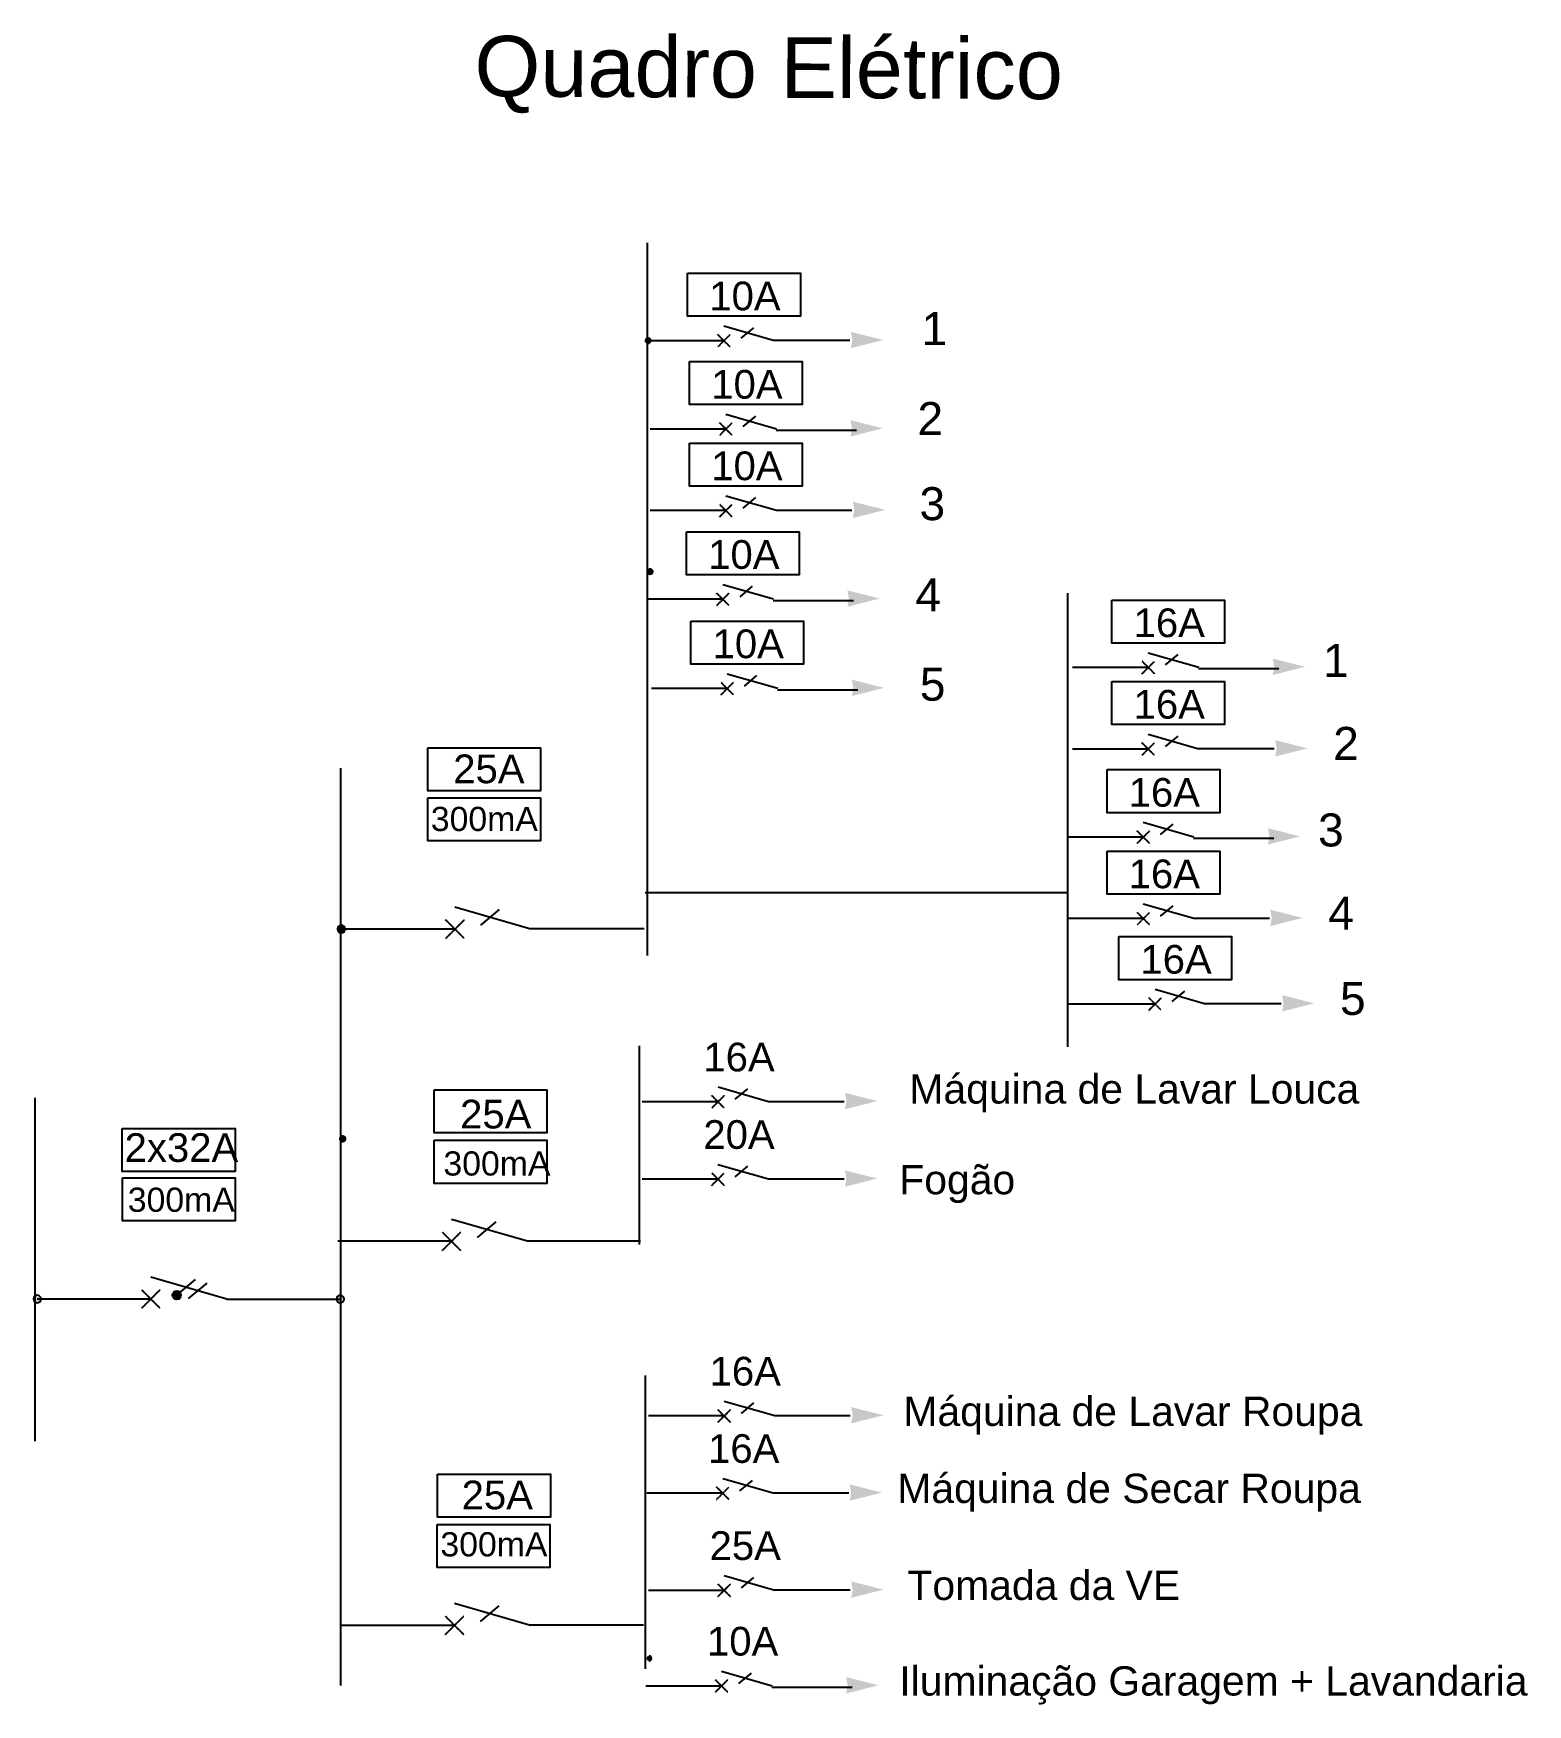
# Model space of a CAD drawing. Header units: millimetres. Extents: x 468 to 5773, y 806 to 6740.
import ezdxf

# ---------------------------------------------------------------- set-up
doc = ezdxf.new("R2010")
doc.units = ezdxf.units.MM
doc.linetypes.add('HIDDEN', pattern=[0.375, 0.25, -0.125])
doc.layers.add('ET_Circuito', color=2, linetype='Continuous')
doc.layers.add('QuadroElétrico', color=51, linetype='Continuous')
doc.styles.get("Standard").update_dxf_attribs({"font": 'arial.ttf'})
doc.styles.add('stile1', font='arial.ttf', dxfattribs={"height": 0.6})

# ---------------------------------------------------------------- blocks, each defined once
blk = doc.blocks.new('Saída de Circuito')
at = {"layer": 'ET_Circuito', "color": 3}
for points in [[(0, -0.305), (-0.081, 0.015), (0, 0)], [(0, -0.305), (0.081, 0.015), (0, 0)]]:
    blk.add_solid(points, dxfattribs=at)

msp = doc.modelspace()

# ---------------------------------------------------------------- hatches: boundary and pattern name
at = {"layer": 'QuadroElétrico'}
h = msp.add_hatch(color=256, dxfattribs=at)
h.dxf.hatch_style = 1
h.paths.add_polyline_path([(2650.1, 5639.6, 0.965693), (2650.1, 5657.5, 1.00061)])
h = msp.add_hatch(color=256, dxfattribs=at)
h.dxf.hatch_style = 1
h.paths.add_polyline_path([(2657.2, 4819.9, 0.965693), (2657.2, 4837.8, 1.00061)])
h = msp.add_hatch(color=256, dxfattribs=at)
h.dxf.hatch_style = 1
h.paths.add_polyline_path([(1560.7, 3546.3, 0.965693), (1560.7, 3573.2, 1.00061)])
h = msp.add_hatch(color=256, dxfattribs=at)
h.dxf.hatch_style = 1
h.paths.add_polyline_path([(1565.7, 2801.6, 0.965693), (1565.7, 2828.5, 1.00061)])
h = msp.add_hatch(color=256, dxfattribs=at)
h.dxf.hatch_style = 1
h.paths.add_polyline_path([(481, 2232.8, 0.965693), (481, 2259.7, 1.00061)])
h.paths.add_polyline_path([(1556.9, 2259.7, 0.999391), (1556.9, 2232.8, 1.035526)])
h = msp.add_hatch(color=3, dxfattribs=at)
edge = h.paths.add_edge_path()
edge.add_arc((976.3, 2260), 15.1, 0, 360)
h = msp.add_hatch(color=256, dxfattribs=at)
h.dxf.hatch_style = 1
h.paths.add_polyline_path([(2652.9, 961.5, 0.965693), (2652.9, 979.5, 1.00061)])

# ---------------------------------------------------------------- linework, layer by layer
for p, q in [((2646.6, 5996.7), (2646.6, 3466.2)), ((4139.2, 4752.9), (4139.2, 3141.4)), ((1557.3, 4131.3), (1557.3, 874.7)), ((4139.2, 3688.5), (2639.5, 3688.5)), ((2618.4, 3145.1), (2618.4, 2439.8)), ((473.1, 2960.7), (473.1, 1741.4)), ((2640, 1975.3), (2640, 932.8))]:
    msp.add_line(p, q, dxfattribs=at)
at = {"layer": 'QuadroElétrico', "color": 2}
for p, q in [((3098.7, 5648.5), (2919.3, 5700.1)), ((2919.3, 5648.5), (2650.1, 5648.5)), ((3366.7, 5648.8), (3097.6, 5648.8)), ((3105.7, 5334.9), (2926.3, 5386.5)), ((2926.3, 5334.9), (2657.2, 5334.9)), ((3390.1, 5329.8), (3104.4, 5329.8)), ((2926.3, 5045.5), (2657.2, 5045.5)), ((3105.7, 5045.5), (2926.3, 5097.1)), ((3373.7, 5045.7), (3104.6, 5045.7)), ((3094.8, 4730.7), (2915.4, 4782.3)), ((2915.4, 4730.7), (2646.3, 4730.7)), ((3379.2, 4725.6), (3093.5, 4725.6)), ((4605.2, 4488.3), (4425.8, 4539.9)), ((3110.3, 4413.5), (2930.9, 4465.1)), ((4425.8, 4488.3), (4156.6, 4488.3)), ((4889.6, 4483.2), (4603.9, 4483.2)), ((2930.9, 4413.5), (2661.8, 4413.5)), ((3394.7, 4408.4), (3109.1, 4408.4)), ((4605.2, 4198.9), (4425.8, 4250.5)), ((4425.8, 4198.9), (4156.6, 4198.9)), ((4873.2, 4199.1), (4604.1, 4199.1)), ((4587.7, 3886.2), (4408.3, 3937.8)), ((4408.3, 3886.2), (4139.2, 3886.2)), ((4872.1, 3881.1), (4586.4, 3881.1)), ((2233.4, 3559.7), (1964.3, 3637.1)), ((4587.7, 3596.8), (4408.3, 3648.3)), ((2635.5, 3560.1), (2231.8, 3560.1)), ((4408.3, 3596.8), (4139.2, 3596.8)), ((4855.7, 3597), (4586.6, 3597)), ((1964.3, 3559.7), (1560.7, 3559.7)), ((4629.4, 3293.5), (4450, 3345.1)), ((4450, 3293.5), (4139.9, 3293.5)), ((4897.4, 3293.8), (4628.3, 3293.8)), ((3077.7, 2946.5), (2898.2, 2998.1)), ((2898.2, 2946.5), (2629.1, 2946.5)), ((3345.7, 2946.8), (3076.6, 2946.8)), ((2898.1, 2671.5), (2629, 2671.5)), ((3077.5, 2671.5), (2898.1, 2723)), ((3345.6, 2671.7), (3076.5, 2671.7)), ((2221.3, 2451.2), (1952.2, 2528.6)), ((1952.2, 2451.2), (1548.5, 2451.2)), ((2623.4, 2451.6), (2219.7, 2451.6)), ((1153.8, 2246.2), (884.7, 2323.6)), ((884.7, 2246.2), (481, 2246.2)), ((1153.3, 2246.2), (1556.9, 2246.2)), ((3099.7, 1831.1), (2920.3, 1882.7)), ((2920.3, 1831.1), (2651.1, 1831.1)), ((3367.7, 1831.4), (3098.6, 1831.4)), ((3094.3, 1556.5), (2914.9, 1608.1)), ((2914.9, 1556.5), (2645.8, 1556.5)), ((3362.3, 1556.8), (3093.2, 1556.8)), ((3099.7, 1212), (2920.3, 1263.5)), ((2920.3, 1212), (2651.1, 1212)), ((3367.7, 1212.2), (3098.6, 1212.2)), ((2232, 1087.6), (1962.9, 1165)), ((1962.9, 1087.6), (1559.2, 1087.6)), ((2634.1, 1088), (2230.4, 1088)), ((3090.5, 872.4), (2911.1, 924)), ((2911.1, 872.4), (2641.9, 872.4)), ((3374.9, 867.3), (3089.2, 867.3))]:
    msp.add_line(p, q, dxfattribs=at)
at = {"layer": 'QuadroElétrico', "color": 2, "linetype": 'HIDDEN'}
for p, q in [((2941.1, 5626.7), (2897.4, 5670.4)), ((2897.4, 5626.7), (2941.1, 5670.4)), ((2948.1, 5313.1), (2904.4, 5356.8)), ((2904.4, 5313.1), (2948.1, 5356.8)), ((2948.1, 5023.6), (2904.4, 5067.3)), ((2904.4, 5023.6), (2948.1, 5067.3)), ((2937.2, 4708.9), (2893.5, 4752.6)), ((2893.5, 4708.9), (2937.2, 4752.6)), ((4447.6, 4466.5), (4403.9, 4510.2)), ((4403.9, 4466.5), (4447.6, 4510.2)), ((2952.8, 4391.7), (2909.1, 4435.4)), ((2909.1, 4391.7), (2952.8, 4435.4)), ((4447.6, 4177), (4403.9, 4220.7)), ((4403.9, 4177), (4447.6, 4220.7)), ((4430.2, 3864.4), (4386.5, 3908.1)), ((4386.5, 3864.4), (4430.2, 3908.1)), ((1997.1, 3527), (1931.6, 3592.5)), ((1931.6, 3527), (1997.1, 3592.5)), ((4430.2, 3574.9), (4386.5, 3618.6)), ((4386.5, 3574.9), (4430.2, 3618.6)), ((4471.8, 3271.7), (4428.1, 3315.4)), ((4428.1, 3271.7), (4471.8, 3315.4)), ((2920.1, 2924.7), (2876.4, 2968.3)), ((2876.4, 2924.7), (2920.1, 2968.3)), ((2920, 2649.6), (2876.3, 2693.3)), ((2876.3, 2649.6), (2920, 2693.3)), ((1985, 2418.5), (1919.4, 2484)), ((1919.4, 2418.5), (1985, 2484)), ((917.4, 2213.4), (851.9, 2279)), ((851.9, 2213.4), (917.4, 2279)), ((2942.1, 1809.3), (2898.4, 1853)), ((2898.4, 1809.3), (2942.1, 1853)), ((2936.7, 1534.7), (2893, 1578.4)), ((2893, 1534.7), (2936.7, 1578.4)), ((2942.1, 1190.1), (2898.4, 1233.8)), ((2898.4, 1190.1), (2942.1, 1233.8)), ((1995.7, 1054.9), (1930.1, 1120.4)), ((1930.1, 1054.9), (1995.7, 1120.4)), ((2932.9, 850.6), (2889.2, 894.3)), ((2889.2, 850.6), (2932.9, 894.3))]:
    msp.add_line(p, q, dxfattribs=at)
at = {"layer": 'QuadroElétrico', "color": 3}
for p, q in [((2980.3, 5657.7), (3024.9, 5694.6)), ((2987.3, 5344.1), (3031.9, 5381)), ((2987.3, 5054.7), (3031.9, 5091.5)), ((2976.4, 4739.9), (3021, 4776.8)), ((4486.8, 4497.5), (4531.4, 4534.4)), ((2992, 4422.7), (3036.6, 4459.6)), ((4486.8, 4208.1), (4531.4, 4244.9)), ((4469.4, 3895.4), (4514, 3932.3)), ((2055.9, 3573.5), (2122.8, 3628.8)), ((4469.4, 3605.9), (4514, 3642.8)), ((4511, 3302.7), (4555.6, 3339.6)), ((2959.3, 2955.7), (3003.9, 2992.5)), ((2959.2, 2680.6), (3003.8, 2717.5)), ((2043.8, 2465), (2110.7, 2520.3)), ((976.3, 2260), (1043.2, 2315.3)), ((1018.2, 2247.9), (1085, 2303.2)), ((2981.3, 1840.3), (3025.9, 1877.2)), ((2975.9, 1565.7), (3020.5, 1602.6)), ((2981.3, 1221.1), (3025.9, 1258)), ((2054.5, 1101.4), (2121.4, 1156.7)), ((2972.1, 881.6), (3016.7, 918.5))]:
    msp.add_line(p, q, dxfattribs=at)
at = {"layer": 'QuadroElétrico'}
for points in [[(2790.4, 5888.2), (3190.5, 5888.2), (3190.5, 5735.2), (2790.4, 5735.2)], [(2797.4, 5574.6), (3197.5, 5574.6), (3197.5, 5421.6), (2797.4, 5421.6)], [(2797.4, 5285.2), (3197.5, 5285.2), (3197.5, 5132.1), (2797.4, 5132.1)], [(2786.5, 4970.4), (3186.6, 4970.4), (3186.6, 4817.4), (2786.5, 4817.4)], [(4296.9, 4728), (4697, 4728), (4697, 4575), (4296.9, 4575)], [(2802.1, 4653.2), (3202.2, 4653.2), (3202.2, 4500.2), (2802.1, 4500.2)], [(4296.9, 4438.6), (4697, 4438.6), (4697, 4285.5), (4296.9, 4285.5)], [(1868, 4203.8), (2268.1, 4203.8), (2268.1, 4050.7), (1868, 4050.7)], [(4279.4, 4125.9), (4679.5, 4125.9), (4679.5, 3972.9), (4279.4, 3972.9)], [(1868.2, 4025.5), (2268.3, 4025.5), (2268.3, 3872.5), (1868.2, 3872.5)], [(4279.4, 3836.4), (4679.5, 3836.4), (4679.5, 3683.4), (4279.4, 3683.4)], [(4321.1, 3533.2), (4721.2, 3533.2), (4721.2, 3380.1), (4321.1, 3380.1)], [(1890.3, 2988.8), (2290.4, 2988.8), (2290.4, 2835.8), (1890.3, 2835.8)], [(783.2, 2851.6), (1183.3, 2851.6), (1183.3, 2698.5), (783.2, 2698.5)], [(1890.6, 2809.8), (2290.7, 2809.8), (2290.7, 2656.8), (1890.6, 2656.8)], [(784.2, 2677.1), (1184.2, 2677.1), (1184.2, 2524.1), (784.2, 2524.1)], [(1902.8, 1624.4), (2302.9, 1624.4), (2302.9, 1471.4), (1902.8, 1471.4)], [(1901.3, 1446.2), (2301.4, 1446.2), (2301.4, 1293.2), (1901.3, 1293.2)]]:
    msp.add_lwpolyline(points, close=True, dxfattribs=at)
at = {"layer": 'QuadroElétrico', "color": 3}
msp.add_circle((976.3, 2260), 15.1, dxfattribs=at)
at = {"layer": 'QuadroElétrico'}
for centre, radius, start, end in [((2650.1, 5648.6), 8.98, 90, 270), ((2650.1, 5648.6), 8.98, 90, 270), ((2650.1, 5648.6), 8.99, 270, 90), ((2657.2, 4828.9), 8.98, 90, 270), ((2657.2, 4828.9), 8.98, 90, 270), ((2657.2, 4828.9), 8.99, 270, 90), ((1560.7, 3559.8), 13.5, 90, 270), ((1560.7, 3559.8), 13.5, 90, 270), ((1560.7, 3559.8), 13.5, 270, 90), ((481, 2246.2), 13.5, 90, 270), ((481, 2246.2), 13.5, 90, 270), ((481, 2246.2), 13.5, 270, 90), ((1556.9, 2246.2), 13.5, 90, 270), ((1556.9, 2246.2), 13.5, 270, 90), ((1556.9, 2246.2), 13.5, 270, 90), ((2652.9, 970.5), 8.99, 270, 90)]:
    msp.add_arc(centre, radius, start, end, dxfattribs=at)

# ---------------------------------------------------------------- block references
at = {"layer": 'QuadroElétrico', "xscale": 358.8095647499391, "yscale": 358.8095647499391, "zscale": 358.8095647499391, "rotation": 90}
for p in [(3375.4, 5651.1), (3373.9, 5337.6), (3382.4, 5048.1), (3363, 4733.3), (4873.4, 4491), (3378.6, 4416.1), (4881.9, 4201.5), (4856, 3888.8), (4864.4, 3599.4), (4906.1, 3296.1), (3354.4, 2949.1), (3354.3, 2674.1), (3376.4, 1833.7), (3371, 1559.1), (3376.4, 1214.6), (3358.7, 875)]:
    msp.add_blockref('Saída de Circuito', p, dxfattribs=at)

# ---------------------------------------------------------------- texts
at = {"layer": 'QuadroElétrico', "color": 2, "true_color": 0xf1eb1f, "style": 'stile1'}
msp.add_text('Quadro Elétrico', height=215.286, rotation=359.7234, dxfattribs=at).set_placement((2033, 6516.2))
at = {"layer": 'QuadroElétrico', "color": 242, "true_color": 0xcd2027, "attachment_point": 1}
for s, insert, char_height in [('10A', (2867.2, 5858.4), 101.89), ('10A', (2874.2, 5544.8), 101.89), ('10A', (2874.2, 5255.4), 101.89), ('10A', (2863.3, 4940.6), 101.89), ('16A', (4373.7, 4698.2), 101.89), ('10A', (2878.9, 4623.4), 101.89), ('16A', (4373.7, 4408.8), 101.89), ('25A', (1958.1, 4179.5), 101.89), ('16A', (4356.2, 4096.1), 101.89), ('300mA', (1878.5, 3993.7), 85.88), ('16A', (4356.2, 3806.6), 101.89), ('16A', (4397.9, 3503.4), 101.89), ('16A', (2846.2, 3156.4), 101.89), ('25A', (1982.4, 2953.8), 101.89), ('20A', (2846.1, 2881.3), 101.89), ('2x32A', (791.2, 2834.9), 101.89), ('300mA', (1923.2, 2770.6), 85.88), ('300mA', (802.5, 2641.8), 85.88), ('16A', (2868.2, 2041), 101.89), ('16A', (2862.8, 1766.4), 101.89), ('25A', (1987.9, 1601.6), 101.89), ('300mA', (1912.5, 1418.4), 85.88), ('25A', (2868.2, 1421.8), 101.89), ('10A', (2859, 1082.3), 101.89)]:
    msp.add_mtext(s, dxfattribs=dict(at, insert=insert, char_height=char_height))
at = {"layer": 'QuadroElétrico', "color": 0, "attachment_point": 1}
for s, width, gutter_width, heights, insert, char_height in [('1', 117.181, 518.6, [171.5], (3620.7, 5750.3), 117.2), ('2', 117.181, 518.6, [171.5], (3606.3, 5430.9), 117.2), ('3', 117.181, 518.6, [171.5], (3613.5, 5128.7), 117.2), ('4', 117.181, 518.6, [171.5], (3599.1, 4805), 117.2), ('1', 117.181, 518.6, [171.5], (5046.3, 4572.4), 117.2), ('5', 117.181, 518.6, [171.5], (3614.7, 4487.7), 117.2), ('2', 117.181, 518.6, [171.5], (5082.3, 4277.5), 117.2), ('3', 117.181, 518.6, [171.5], (5028.8, 3970.3), 117.2), ('4', 117.181, 518.6, [171.5], (5064.8, 3675.3), 117.2), ('5', 117.181, 518.6, [171.5], (5106.5, 3372.1), 117.2), ('Máquina de Lavar Louca', 1794.575, 519.5, [0], (3577.7, 3044.1), 103.894), ('Fogão', 1794.575, 519.5, [0], (3541.9, 2722.1), 103.89), ('Máquina de Lavar Roupa', 1794.575, 519.5, [0], (3556.4, 1899.6), 103.894), ('Máquina de Secar Roupa', 1794.575, 519.5, [0], (3534.8, 1626.2), 103.894), ('Tomada da VE', 1794.575, 519.5, [0], (3570.8, 1281.9), 103.894), ('Iluminação Garagem + Lavandaria', 2435.438, 519.5, [0], (3542, 942.4), 103.894)]:
    msp.add_mtext_dynamic_manual_height_columns(s, width=width, gutter_width=gutter_width, heights=heights, dxfattribs=dict(at, insert=insert, char_height=char_height))

doc.saveas('drawing.dxf')
